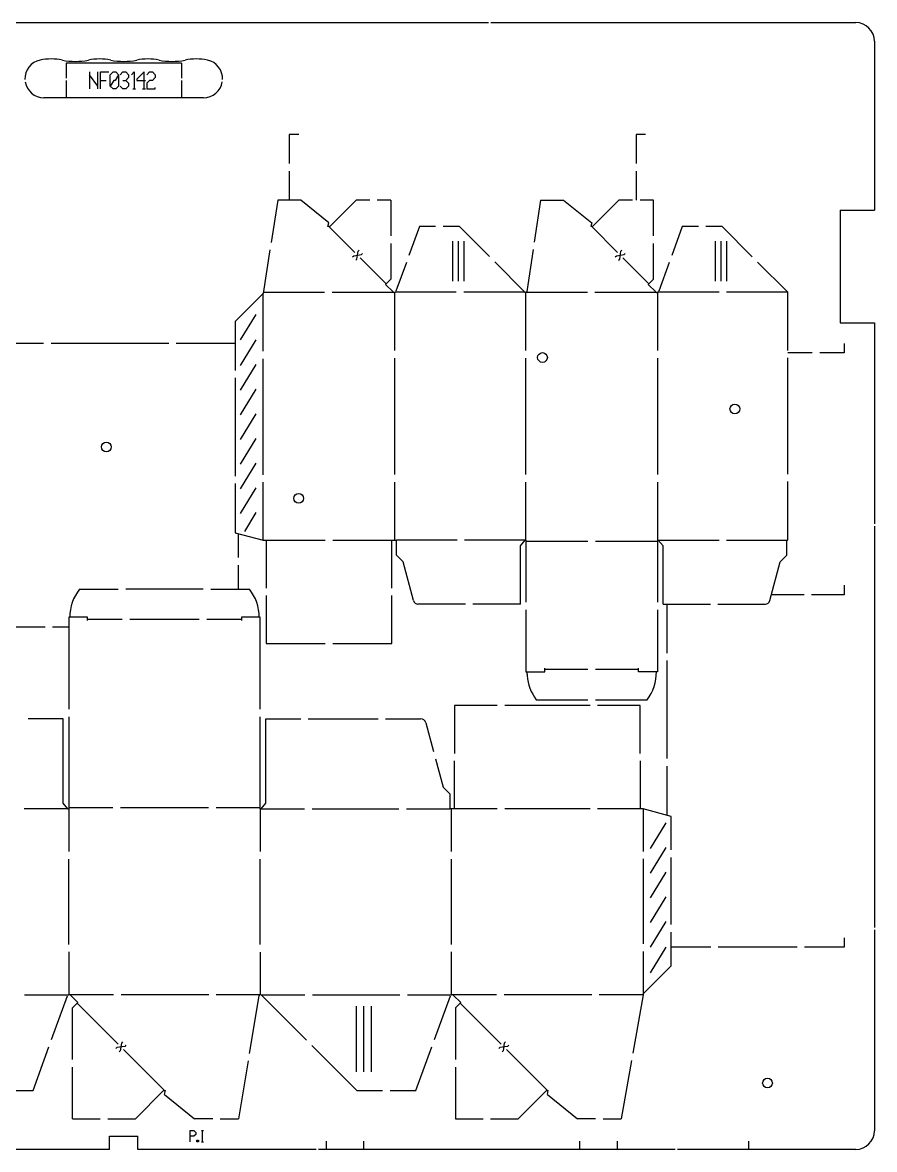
# Model space of a CAD drawing. Header units: metres. Extents: x 1293 to 2093, y 403 to 1003.
# Drawn here: x 1640 to 2093, y 403 to 1003 of the extents above; entities that cross this region are included whole.
import ezdxf

# ---------------------------------------------------------------- set-up
doc = ezdxf.new("R2010")
doc.units = ezdxf.units.M

msp = doc.modelspace()

# ---------------------------------------------------------------- linework, layer by layer
at = {"layer": '-1'}
for p, q in [((1499.140737, 1003.268957), (1887.840737, 1003.268957)), ((1889.140737, 1003.268957), (2083.490737, 1003.268957)), ((2093.490737, 993.268957), (2093.490737, 903.306622)), ((1662.790737, 981.618957), (1662.790737, 973.66501)), ((1724.190737, 981.618957), (1662.790737, 981.618957)), ((1724.190737, 981.618957), (1724.190737, 973.66501)), ((1662.790737, 972.46501), (1662.790737, 963.268957)), ((1675.190493, 976.943957), (1675.190493, 967.943957)), ((1679.686831, 969.445178), (1675.190493, 975.442737)), ((1679.686831, 967.943957), (1679.686831, 976.943957)), ((1681.041591, 976.943957), (1685.537929, 976.943957)), ((1681.041591, 967.943957), (1681.041591, 976.943957)), ((1681.041591, 972.440296), (1684.044032, 972.440296)), ((1686.292201, 975.442737), (1687.793422, 976.943957)), ((1686.292201, 969.445178), (1686.292201, 975.442737)), ((1688.166896, 972.440296), (1686.292201, 969.445178)), ((1687.793422, 976.943957), (1689.294642, 976.943957)), ((1688.913845, 972.440296), (1688.166896, 972.440296)), ((1690.788539, 975.442737), (1688.913845, 972.440296)), ((1689.294642, 976.943957), (1690.788539, 975.442737)), ((1690.788539, 975.442737), (1690.788539, 969.445178)), ((1691.542811, 975.442737), (1693.044032, 976.943957)), ((1693.044032, 976.943957), (1694.545252, 976.943957)), ((1693.044032, 972.440296), (1694.545252, 972.440296)), ((1694.545252, 976.943957), (1696.039149, 975.442737)), ((1696.039149, 973.941516), (1694.545252, 972.440296)), ((1694.545252, 972.440296), (1696.039149, 970.946398)), ((1696.039149, 975.442737), (1696.039149, 973.941516)), ((1697.54037, 975.442737), (1699.04159, 976.943957)), ((1699.04159, 976.943957), (1699.04159, 967.943957)), ((1704.2922, 976.943957), (1700.542811, 973.194568)), ((1700.542811, 973.194568), (1700.542811, 972.440296)), ((1700.542811, 972.440296), (1705.039149, 972.440296)), ((1704.2922, 967.943957), (1704.2922, 976.943957)), ((1705.793421, 975.442737), (1707.294641, 976.943957)), ((1707.294641, 972.440296), (1705.793421, 970.946398)), ((1707.294641, 976.943957), (1708.795862, 976.943957)), ((1708.795862, 972.440296), (1707.294641, 972.440296)), ((1708.795862, 976.943957), (1710.289759, 975.442737)), ((1710.289759, 973.941516), (1708.795862, 972.440296)), ((1710.289759, 975.442737), (1710.289759, 973.941516)), ((1724.190737, 972.46501), (1724.190737, 963.268957)), ((1687.793422, 967.943957), (1686.292201, 969.445178)), ((1689.294642, 967.943957), (1687.793422, 967.943957)), ((1690.788539, 969.445178), (1689.294642, 967.943957)), ((1693.044032, 967.943957), (1691.542811, 969.445178)), ((1694.545252, 967.943957), (1693.044032, 967.943957)), ((1696.039149, 969.445178), (1694.545252, 967.943957)), ((1696.039149, 970.946398), (1696.039149, 969.445178)), ((1698.294642, 967.943957), (1699.795862, 967.943957)), ((1703.545252, 967.943957), (1705.039149, 967.943957)), ((1705.793421, 970.946398), (1705.793421, 967.943957)), ((1705.793421, 967.943957), (1710.289759, 967.943957)), ((1710.289759, 967.943957), (1710.289759, 968.690906)), ((1736.045193, 963.268957), (1650.936282, 963.268957)), ((1786.697107, 943.643252), (1781.697107, 943.643252)), ((1781.697107, 943.643252), (1781.697107, 928.143252)), ((1971.566582, 943.643252), (1966.566582, 943.643252)), ((1966.566582, 943.643252), (1966.566582, 928.143252)), ((1781.697107, 924.143252), (1781.697107, 908.643252)), ((1966.566582, 924.143252), (1966.566582, 908.643252)), ((1775.577506, 908.643252), (1772.01, 886.118619)), ((1787.816708, 908.643252), (1775.577506, 908.643252)), ((1802.816765, 896.643231), (1787.816708, 908.643252)), ((1817.31668, 908.643252), (1803.316659, 894.643231)), ((1824.566721, 908.643252), (1817.31668, 908.643252)), ((1835.816762, 908.643252), (1828.566721, 908.643252)), ((1835.816762, 908.643252), (1835.816762, 889.643256)), ((1915.577367, 908.643252), (1912.213381, 886.360302)), ((1915.577367, 908.643252), (1927.816569, 908.643252)), ((1927.816569, 908.643252), (1942.816626, 896.643231)), ((1957.316541, 908.643252), (1943.31652, 894.643231)), ((1964.566582, 908.643252), (1957.316541, 908.643252)), ((1975.816623, 908.643252), (1968.566582, 908.643252)), ((1975.816623, 889.643256), (1975.816623, 908.643252)), ((2075.140737, 903.306622), (2075.140737, 843.306622)), ((2075.140737, 903.306622), (2093.490737, 903.306622)), ((1802.316659, 894.643231), (1802.816765, 896.643231)), ((1803.316659, 894.643231), (1802.316659, 894.643231)), ((1816.652464, 880.807496), (1802.816624, 894.643337)), ((1851.055492, 894.643266), (1845.466929, 879.28861)), ((1859.686041, 894.643309), (1851.055492, 894.643266)), ((1872.316589, 894.643372), (1863.686041, 894.643329)), ((1888.338032, 878.621929), (1872.316589, 894.643372)), ((1942.816626, 896.643231), (1942.31652, 894.643231)), ((1943.31652, 894.643231), (1942.31652, 894.643231)), ((1956.652325, 880.807496), (1942.816485, 894.643337)), ((1991.055353, 894.643266), (1985.46679, 879.28861)), ((1999.685972, 894.643252), (1991.055353, 894.643266)), ((2012.316592, 894.643231), (2003.685972, 894.643245)), ((2028.402453, 878.55737), (2012.316592, 894.643231)), ((1771.38427, 882.167864), (1767.722691, 859.049272)), ((1818.361824, 881.454092), (1818.951544, 882.043812)), ((1835.816762, 885.643256), (1835.816762, 866.643259)), ((1868.86731, 865.643231), (1868.86731, 886.888846)), ((1871.86731, 865.643231), (1871.86731, 886.888846)), ((1874.86731, 865.643231), (1874.86731, 886.888846)), ((1911.61628, 882.405119), (1908.252294, 860.122168)), ((1958.361685, 881.454092), (1958.951405, 882.043812)), ((1975.816623, 866.643259), (1975.816623, 885.643256)), ((2008.867171, 865.643231), (2008.867171, 886.888846)), ((2011.867171, 865.643231), (2011.867171, 886.888846)), ((2014.867171, 865.643231), (2014.867171, 886.888846)), ((1815.416149, 878.508417), (1816.005869, 879.098137)), ((1816.005869, 879.098137), (1820.127487, 879.688429)), ((1817.181812, 876.742754), (1817.771532, 877.332474)), ((1817.771532, 877.332474), (1818.361824, 881.454092)), ((1833.316732, 864.143229), (1819.480891, 877.979069)), ((1820.127487, 879.688429), (1820.717207, 880.278149)), ((1955.41601, 878.508417), (1956.00573, 879.098137)), ((1956.00573, 879.098137), (1960.127348, 879.688429)), ((1957.181673, 876.742754), (1957.771393, 877.332474)), ((1957.771393, 877.332474), (1958.361685, 881.454092)), ((1973.316593, 864.143229), (1959.480752, 877.979069)), ((1960.127348, 879.688429), (1960.717068, 880.278149)), ((1844.098864, 875.529833), (1838.510301, 860.175176)), ((1907.187902, 859.772059), (1891.166459, 875.793502)), ((1984.098725, 875.529833), (1978.510162, 860.175176)), ((2047.316741, 859.643081), (2031.23088, 875.728943)), ((1835.816903, 866.6434), (1832.995937, 863.822434)), ((1972.995798, 863.822434), (1975.816764, 866.6434)), ((1767.722691, 859.049272), (1752.816653, 844.143233)), ((1767.816658, 828.268371), (1767.816658, 859.14338)), ((1767.816764, 859.643231), (1800.540743, 859.643231)), ((1804.540743, 859.643231), (1837.264722, 859.643231)), ((1836.982329, 859.836394), (1832.995937, 863.822434)), ((1837.816765, 859.581966), (1837.816765, 828.597284)), ((1870.693421, 859.643231), (1838.01207, 859.643231)), ((1907.374772, 859.643231), (1874.693421, 859.643231)), ((1907.816772, 828.622949), (1907.816731, 859.616126)), ((1907.888629, 859.643231), (1940.576606, 859.643231)), ((1944.576606, 859.643231), (1977.264583, 859.643231)), ((1976.98219, 859.836394), (1972.995798, 863.822434)), ((1977.816732, 859.581986), (1977.816732, 828.597318)), ((2010.664336, 859.64316), (1978.011931, 859.643231)), ((2047.316741, 859.643081), (2014.664336, 859.643152)), ((2047.316741, 828.705616), (2047.316741, 859.643081)), ((1763.816658, 847.883029), (1755.57749, 834.254411)), ((1752.816759, 844.143269), (1752.816759, 818.023087)), ((2075.140737, 843.306622), (2093.490737, 843.306622)), ((2093.490737, 843.306622), (2093.490737, 736.447206)), ((1763.816658, 834.254411), (1755.57749, 820.625793)), ((1650.740794, 832.440102), (1588.023485, 832.440102)), ((1717.4581, 832.440102), (1654.740794, 832.440102)), ((1752.816759, 832.440102), (1721.4581, 832.440102)), ((2077.316688, 832.440102), (2077.316688, 827.440102)), ((1767.816658, 762.518355), (1767.816658, 824.268371)), ((1837.816765, 824.597284), (1837.816765, 762.627922)), ((1907.816861, 762.636594), (1907.816778, 824.622949)), ((1977.816732, 824.597318), (1977.816732, 762.62798)), ((2060.316688, 827.440102), (2047.316688, 827.440102)), ((2047.316741, 762.830684), (2047.316741, 824.705616)), ((2077.316688, 827.440102), (2064.316688, 827.440102)), ((1763.816658, 821.125793), (1755.57749, 807.497175)), ((1752.816759, 814.023087), (1752.816759, 761.782725)), ((1763.816658, 807.997175), (1755.57749, 794.368557)), ((1763.816658, 794.868557), (1755.57749, 781.239938)), ((1763.816658, 781.739938), (1755.57749, 768.11132)), ((1763.816658, 768.61132), (1755.57749, 754.982702)), ((1752.816759, 757.782725), (1752.816759, 731.662544)), ((1767.816658, 727.643346), (1767.816658, 758.518355)), ((1837.816765, 758.627922), (1837.816765, 727.643241)), ((1907.816907, 727.643417), (1907.816866, 758.636594)), ((1977.816732, 758.62798), (1977.816732, 727.643311)), ((2047.316741, 727.893219), (2047.316741, 758.830684)), ((1763.816658, 755.482702), (1755.57749, 741.854084)), ((1763.816658, 742.354084), (1757.755411, 732.328021)), ((2093.490737, 735.147206), (2093.490737, 521.428374)), ((1752.816759, 731.662544), (1767.816517, 727.643346)), ((1754.546937, 731.198941), (1754.546937, 718.409006)), ((1767.816658, 727.643346), (1769.316669, 727.643346)), ((1769.316634, 727.643523), (1769.316634, 702.143437)), ((1769.316669, 727.643346), (1800.816606, 727.643346)), ((1804.816606, 727.643346), (1836.316542, 727.643346)), ((1836.316613, 702.143154), (1836.316613, 727.643241)), ((1836.316613, 727.643241), (1838.816749, 727.643241)), ((1871.066828, 727.643324), (1838.816749, 727.643241)), ((1838.816749, 719.643299), (1838.816749, 727.643241)), ((1907.316907, 727.643417), (1875.066828, 727.643334)), ((1904.816744, 724.643254), (1907.316907, 727.643417)), ((1907.316907, 727.643417), (1907.816907, 727.643417)), ((1907.816731, 727.143249), (1940.816696, 727.143249)), ((1907.816907, 727.643417), (1907.816907, 694.643275)), ((1944.816696, 727.143249), (1977.816662, 727.143249)), ((1978.316732, 727.643311), (1977.816732, 727.643311)), ((1977.816732, 727.643311), (1977.816732, 694.643311)), ((1978.316732, 727.643311), (2010.691748, 727.643278)), ((1980.816649, 724.643254), (1978.316732, 727.643311)), ((2014.691748, 727.643274), (2047.066763, 727.643241)), ((2046.816644, 727.393121), (2047.316741, 727.893219)), ((2046.816644, 719.643299), (2046.816644, 727.393121)), ((1904.816744, 693.643259), (1904.816744, 724.643254)), ((1980.816649, 693.643259), (1980.816649, 724.643254)), ((1754.546937, 714.409006), (1754.546937, 701.619071)), ((1842.316657, 716.143391), (1838.816749, 719.643299)), ((1847.848957, 695.496222), (1842.316657, 716.143391)), ((2037.784436, 695.496222), (2043.316735, 716.143391)), ((2043.316735, 716.143391), (2046.816644, 719.643299)), ((2077.316688, 703.643259), (2077.316688, 698.643259)), ((1669.975012, 701.619071), (1690.592556, 701.619071)), ((1735.827646, 701.619071), (1694.592556, 701.619071)), ((1739.827646, 701.619071), (1760.44519, 701.619071)), ((1769.316634, 698.143437), (1769.316634, 672.643351)), ((1836.316613, 672.643068), (1836.316613, 698.143154)), ((2055.972178, 698.643259), (2038.627668, 698.643259)), ((2077.316688, 698.643259), (2059.972178, 698.643259)), ((1875.540259, 693.643259), (1850.263774, 693.643259)), ((1904.816744, 693.643259), (1879.540259, 693.643259)), ((1907.816907, 690.643275), (1907.816907, 657.643134)), ((1977.816732, 690.643311), (1977.816732, 657.64331)), ((1980.816649, 693.643259), (2006.093133, 693.643259)), ((1982.816649, 693.643259), (1982.816649, 667.542759)), ((2010.093133, 693.643259), (2035.369618, 693.643259)), ((1674.209932, 686.619136), (1664.210094, 686.619136)), ((1664.210094, 686.619136), (1664.210094, 637.619111)), ((1674.209932, 684.919036), (1674.209932, 686.619136)), ((1674.210109, 685.61893), (1692.710114, 685.61893)), ((1696.710114, 685.61893), (1733.710123, 685.61893)), ((1737.710123, 685.61893), (1756.210128, 685.61893)), ((1756.210199, 686.61903), (1756.210199, 684.91893)), ((1766.210038, 686.61903), (1756.210199, 686.61903)), ((1766.210038, 637.619005), (1766.210038, 686.61903)), ((1651.573782, 681.380245), (1634.301158, 681.380245)), ((1664.210094, 681.380245), (1655.573782, 681.380245)), ((1769.316634, 672.643351), (1800.816588, 672.643351)), ((1804.816588, 672.643351), (1836.316542, 672.643351)), ((1982.816649, 663.542759), (1982.816649, 611.341758)), ((1907.816907, 657.643134), (1917.816746, 657.643134)), ((1917.816746, 657.643134), (1917.816746, 659.543259)), ((1940.816696, 658.843259), (1917.816746, 658.843259)), ((1967.816646, 658.843259), (1944.816696, 658.843259)), ((1967.81654, 657.64331), (1967.81654, 659.543082)), ((1977.816732, 657.64331), (1967.81654, 657.64331)), ((1913.316748, 642.643234), (1940.816749, 642.643234)), ((1944.816749, 642.643234), (1972.31675, 642.643234)), ((1869.710099, 639.619258), (1869.710099, 614.119102)), ((1892.460097, 639.619193), (1869.710099, 639.619258)), ((1941.960093, 639.619052), (1896.460097, 639.619182)), ((1968.710091, 639.618976), (1945.960093, 639.619041)), ((1968.710075, 614.118961), (1968.710091, 639.618976)), ((1661.210071, 632.619054), (1642.605623, 632.619054)), ((1661.210001, 587.619108), (1661.210071, 632.619054)), ((1664.210094, 633.619111), (1664.210094, 584.619086)), ((1766.210038, 584.61898), (1766.210038, 633.619005)), ((1769.21013, 587.619108), (1769.210095, 632.619054)), ((1769.210095, 632.619054), (1787.814535, 632.619054)), ((1791.814535, 632.619054), (1829.023414, 632.619054)), ((1833.023414, 632.619054), (1851.627854, 632.619054)), ((1854.525627, 630.395525), (1858.600264, 615.18908)), ((1859.635559, 611.325382), (1863.710195, 596.118936)), ((1869.710099, 584.618945), (1869.710099, 610.119102)), ((1968.710072, 610.118961), (1968.710056, 584.618945)), ((1982.816649, 607.341758), (1982.816649, 581.241257)), ((1863.710195, 596.118936), (1867.210104, 592.619028)), ((1867.210104, 592.619028), (1867.210104, 584.619086)), ((1663.710094, 584.619086), (1640.522591, 584.619086)), ((1663.710094, 584.619086), (1661.210001, 587.619108)), ((1663.710094, 584.619086), (1664.210094, 584.619086)), ((1687.710071, 585.119043), (1664.210058, 585.119043)), ((1664.210094, 584.619086), (1664.210094, 561.884492)), ((1738.710096, 585.119043), (1691.710071, 585.119043)), ((1766.210108, 585.119043), (1742.710096, 585.119043)), ((1766.710038, 584.61898), (1766.210038, 584.61898)), ((1766.210038, 584.61898), (1766.210054, 561.879105)), ((1766.710038, 584.61898), (1769.21013, 587.619108)), ((1766.710038, 584.61898), (1789.835054, 584.619005)), ((1793.835054, 584.619009), (1840.085087, 584.619058)), ((1844.085087, 584.619062), (1867.210104, 584.619086)), ((1869.710099, 584.618945), (1867.210104, 584.619086)), ((1868.210017, 561.884483), (1868.210017, 584.619086)), ((1892.460088, 584.618945), (1869.710099, 584.618945)), ((1941.960067, 584.618945), (1896.460088, 584.618945)), ((1968.710056, 584.618945), (1945.960067, 584.618945)), ((1970.210067, 584.619121), (1968.710056, 584.618945)), ((1970.210067, 584.619121), (1970.210067, 561.994086)), ((1985.210178, 580.599924), (1970.210067, 584.619121)), ((1974.210067, 563.522421), (1982.449236, 577.151039)), ((1985.210178, 562.729716), (1985.210178, 580.599924)), ((1974.210067, 550.393803), (1982.449236, 564.022421)), ((1985.210178, 522.989299), (1985.210178, 558.729716)), ((1664.210094, 512.415304), (1664.210094, 557.884492)), ((1766.210089, 512.399354), (1766.210057, 557.879105)), ((1868.210017, 512.415278), (1868.210017, 557.884483)), ((1970.210067, 557.994086), (1970.210067, 512.744015)), ((1974.210067, 537.265185), (1982.449236, 550.893803)), ((1974.210067, 524.136567), (1982.449236, 537.765185)), ((1974.210067, 511.007949), (1982.449236, 524.636567)), ((1985.210178, 501.119091), (1985.210178, 518.989299)), ((2077.316688, 516.007949), (2077.316688, 511.007949)), ((2093.490737, 520.128374), (2093.490737, 413.268957)), ((1974.210067, 497.379331), (1982.449236, 511.007949)), ((2006.236806, 511.007949), (1985.210178, 511.007949)), ((2052.290061, 511.007949), (2010.236806, 511.007949)), ((2077.316688, 511.007949), (2056.290061, 511.007949)), ((1664.210094, 508.415304), (1664.210094, 485.68071)), ((1766.210092, 508.399354), (1766.210108, 485.659479)), ((1868.210017, 485.680676), (1868.210017, 508.415278)), ((1970.210067, 508.744015), (1970.210067, 486.11898)), ((1985.210178, 501.119091), (1970.210067, 486.11898)), ((1970.210067, 486.11898), (1970.210067, 485.619094)), ((1640.687989, 485.619071), (1664.01395, 485.619094)), ((1655.016121, 461.73275), (1663.516591, 485.08759)), ((1688.09478, 485.619094), (1664.762731, 485.619094)), ((1665.044321, 485.426279), (1669.030706, 481.439895)), ((1666.210097, 478.618924), (1669.030706, 481.439895)), ((1668.709986, 481.11906), (1690.545768, 459.283278)), ((1738.758879, 485.619094), (1692.09478, 485.619094)), ((1766.090928, 485.619094), (1742.758879, 485.619094)), ((1760.469139, 454.336388), (1765.695982, 485.110189)), ((1766.64618, 485.619058), (1789.988128, 485.619058)), ((1766.850878, 485.478324), (1790.866292, 461.46291)), ((1793.988128, 485.619058), (1840.672023, 485.619058)), ((1844.672023, 485.619058), (1868.01397, 485.619058)), ((1859.016221, 461.73275), (1867.516691, 485.08759)), ((1892.12464, 485.619094), (1868.762831, 485.619094)), ((1869.044421, 485.426279), (1873.030806, 481.439895)), ((1870.210197, 478.618924), (1873.030806, 481.439895)), ((1872.710086, 481.11906), (1894.545868, 459.283278)), ((1942.848258, 485.619094), (1896.12464, 485.619094)), ((1970.210067, 485.619094), (1946.848258, 485.619094)), ((1970.210067, 485.619094), (1964.738642, 454.588642)), ((1666.210047, 451.118994), (1666.210097, 478.618924)), ((1817.304618, 479.619058), (1817.304618, 444.641358)), ((1821.304618, 479.619058), (1821.304618, 444.641358)), ((1825.304618, 479.619058), (1825.304618, 444.641358)), ((1870.210197, 478.618924), (1870.210147, 451.118994)), ((1645.14757, 434.619139), (1653.64804, 457.973979)), ((1689.899172, 457.573918), (1689.309453, 456.984198)), ((1694.020791, 458.16421), (1689.899172, 457.573918)), ((1692.255128, 459.929873), (1691.664836, 455.808255)), ((1692.844847, 460.519593), (1692.255128, 459.929873)), ((1693.374195, 456.454851), (1715.209977, 434.619069)), ((1694.610511, 458.75393), (1694.020791, 458.16421)), ((1793.694719, 458.634483), (1817.710133, 434.619069)), ((1849.14767, 434.619139), (1857.64814, 457.973979)), ((1893.899272, 457.573918), (1893.309553, 456.984198)), ((1898.020891, 458.16421), (1893.899272, 457.573918)), ((1896.255228, 459.929873), (1895.664936, 455.808255)), ((1896.844947, 460.519593), (1896.255228, 459.929873)), ((1897.374295, 456.454851), (1919.210077, 434.619069)), ((1898.610611, 458.75393), (1898.020891, 458.16421)), ((1691.664836, 455.808255), (1691.075116, 455.218535)), ((1759.799342, 450.392865), (1754.572499, 419.619063)), ((1895.664936, 455.808255), (1895.075216, 455.218535)), ((1964.044059, 450.649409), (1958.572634, 419.618957)), ((1666.209991, 419.619063), (1666.21004, 447.118994)), ((1870.21014, 447.118994), (1870.210091, 419.619063)), ((1631.428802, 434.619108), (1645.14757, 434.619139)), ((1699.710325, 419.619063), (1714.709977, 434.619069)), ((1714.709977, 434.619069), (1715.709977, 434.619069)), ((1715.209977, 432.619069), (1715.709977, 434.619069)), ((1715.209977, 432.619069), (1731.209904, 419.619063)), ((1817.710133, 434.619069), (1831.428902, 434.619099)), ((1835.428902, 434.619108), (1849.14767, 434.619139)), ((1903.710425, 419.619063), (1918.710077, 434.619069)), ((1918.710077, 434.619069), (1919.710077, 434.619069)), ((1919.210077, 432.619069), (1919.710077, 434.619069)), ((1919.210077, 432.619069), (1935.210004, 419.619063)), ((1666.209991, 419.619063), (1680.960158, 419.619063)), ((1684.960158, 419.619063), (1699.710325, 419.619063)), ((1740.891201, 419.619063), (1731.209904, 419.619063)), ((1744.891201, 419.619063), (1754.572499, 419.619063)), ((1870.210091, 419.619063), (1884.960258, 419.619063)), ((1888.960258, 419.619063), (1903.710425, 419.619063)), ((1944.891319, 419.619019), (1935.210004, 419.619063)), ((1948.891319, 419.619001), (1958.572634, 419.618957)), ((1685.990737, 403.268957), (1685.990737, 410.268957)), ((1685.990737, 410.268957), (1700.990737, 410.268957)), ((1700.990737, 403.268957), (1700.990737, 410.268957)), ((1728.910839, 413.293957), (1730.912466, 413.293957)), ((1728.910839, 407.293957), (1728.910839, 413.293957)), ((1730.912466, 410.291517), (1728.910839, 410.291517)), ((1730.912466, 413.293957), (1731.908398, 412.293144)), ((1731.908398, 411.29233), (1730.912466, 410.291517)), ((1731.908398, 412.293144), (1731.908398, 411.29233)), ((1732.411246, 408.294771), (1733.41206, 408.294771)), ((1732.411246, 407.293957), (1732.411246, 408.294771)), ((1733.41206, 408.294771), (1733.41206, 407.293957)), ((1734.910839, 413.293957), (1735.911653, 413.293957)), ((1735.408805, 407.293957), (1735.408805, 413.293957)), ((1685.990737, 403.268957), (1591.015737, 403.268957)), ((1795.965737, 403.268957), (1700.990737, 403.268957)), ((1733.41206, 407.293957), (1732.411246, 407.293957)), ((1734.910839, 407.293957), (1735.911653, 407.293957)), ((1987.215737, 403.268957), (1797.265737, 403.268957)), ((1801.490737, 403.618957), (1801.490737, 407.618957)), ((1821.490737, 403.618957), (1821.490737, 407.618957)), ((1936.490737, 403.618957), (1936.490737, 407.618957)), ((1956.490737, 403.618957), (1956.490737, 407.618957)), ((2083.490737, 403.268957), (1988.515737, 403.268957)), ((2026.490737, 403.618957), (2026.490737, 407.618957))]:
    msp.add_line(p, q, dxfattribs=at)
for centre in [(1916.590737, 824.918957), (2019.090737, 797.518957), (1684.190737, 777.318957), (1786.690737, 749.918957), (2036.490737, 438.618957)]:
    msp.add_circle(centre, 2.6, dxfattribs=at)
for centre, radius, start, end in [((2083.490737, 993.268957), 10, 360, 90), ((1650.936282, 973.368957), 10.1, 101.421186, 182.874168), ((1654.876876, 953.863017), 30, 78.578814, 101.421186), ((1667.748163, 1017.575888), 35, 258.578814, 281.421186), ((1680.61945, 953.863017), 30, 78.578814, 101.421186), ((1693.490737, 1017.575888), 35, 258.578814, 281.421186), ((1706.362024, 953.863017), 30, 78.578814, 101.421186), ((1719.233312, 1017.575888), 35, 258.578814, 281.421186), ((1732.104599, 953.863017), 30, 78.578814, 101.421186), ((1736.045193, 973.368957), 10.1, 357.125832, 78.578814), ((1650.936282, 973.368957), 10.1, 189.681588, 270), ((1736.045193, 973.368957), 10.1, 270, 350.318412), ((1837.638396, 860.49252), 0.92786, 225.002535, 340.000245), ((1907.631701, 860.215858), 0.627626, 225, 351.415068), ((1977.638257, 860.49252), 0.92786, 225.002535, 340.000245), ((1688.711995, 686.618613), 24.001839, 141.319928, 179.999173), ((1741.708207, 686.618613), 24.001839, 0.000827, 38.680072), ((1850.263774, 696.143259), 2.5, 194.99976, 270), ((2035.369618, 696.143259), 2.5, 270, 345.00024), ((1933.320341, 657.644297), 25.003512, 180.002182, 184.610272), ((1933.320341, 657.644297), 25.003512, 184.610272, 216.866908), ((1952.313158, 657.644297), 25.003512, 323.133092, 359.997818), ((1851.627854, 629.619054), 3, 15.000286, 90), ((1664.388341, 484.770299), 0.927696, 45, 159.999993), ((1766.368515, 484.995962), 0.682164, 45, 170.360464), ((1868.388441, 484.770299), 0.927696, 45, 159.999993), ((2083.490737, 413.268957), 10, 270, 0)]:
    msp.add_arc(centre, radius, start, end, dxfattribs=at)

doc.saveas('drawing.dxf')
